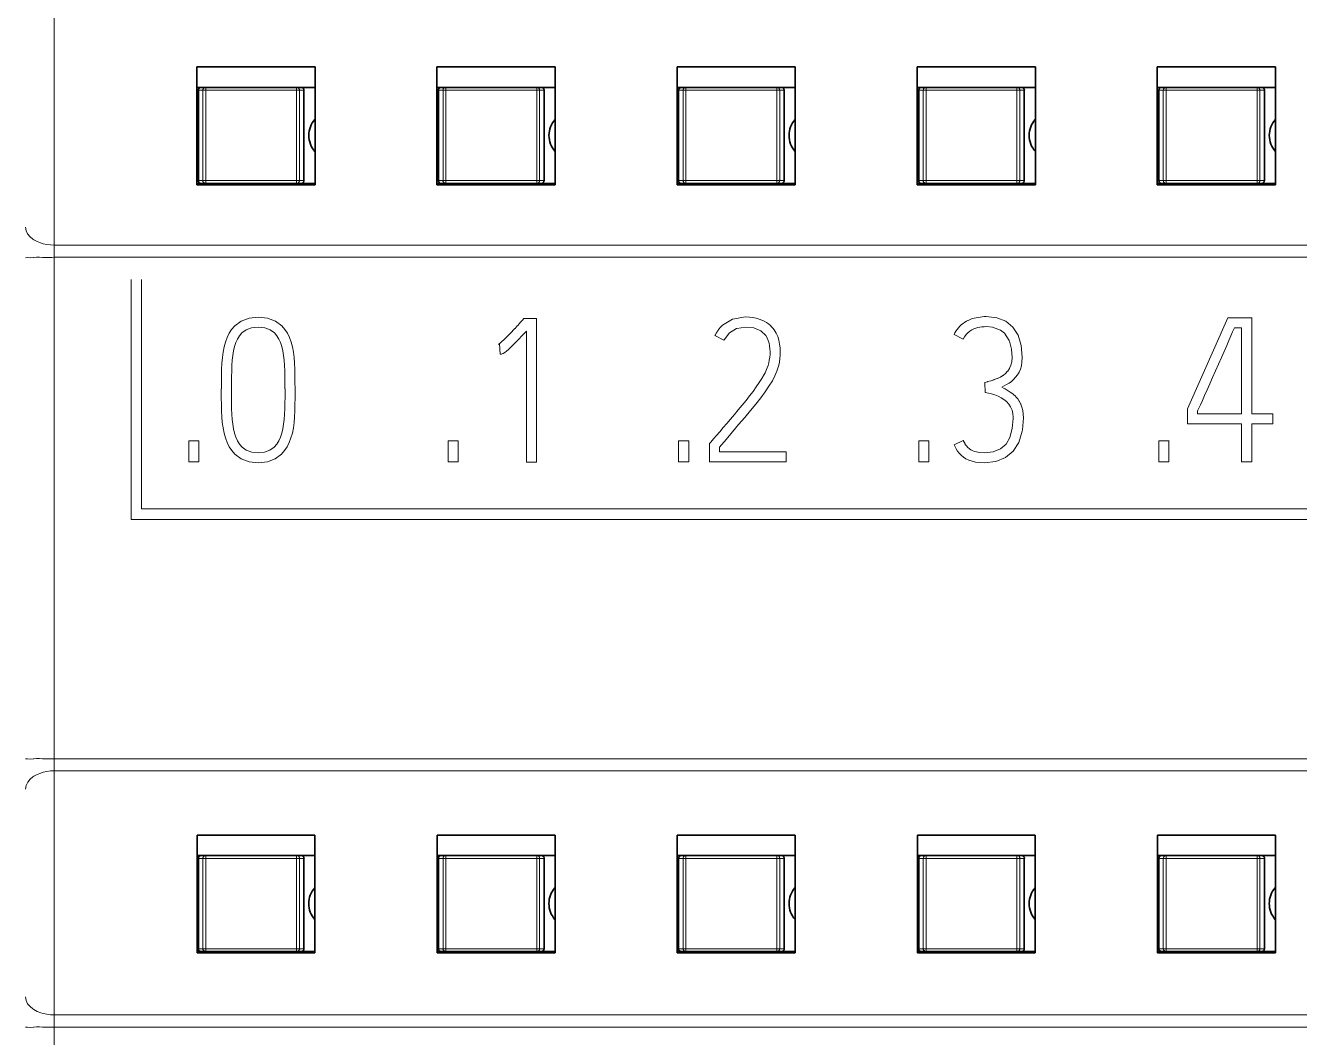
# Model space of a CAD drawing. Header units: millimetres. Extents: x -159 to 71007, y -220 to 29306.
# Drawn here: x 69018.4 to 69071.1, y 28077.1 to 28119 of the extents above; entities that cross this region are included whole.
import ezdxf

# ---------------------------------------------------------------- set-up
doc = ezdxf.new("R2010")
doc.units = ezdxf.units.MM
doc.layers.add('Layer 1', color=7, linetype='Continuous')

msp = doc.modelspace()

# ---------------------------------------------------------------- linework, layer by layer
at = {"layer": 'Layer 1', "color": 7, "lineweight": 18}
for points in [[(69019.559, 28167.027), (69019.559, 27956.455)], [(69025.526, 28116.327), (69029.904, 28116.327)], [(69025.713, 28116.327), (69025.715, 28116.338), (69025.718, 28116.358), (69025.722, 28116.369), (69025.73, 28116.386), (69025.737, 28116.397), (69025.748, 28116.411), (69025.757, 28116.419), (69025.772, 28116.43), (69025.784, 28116.436), (69025.801, 28116.443), (69025.813, 28116.447), (69025.831, 28116.448)], [(69025.713, 28112.587), (69025.713, 28116.327)], [(69025.833, 28112.466), (69025.833, 28116.445)], [(69029.596, 28112.466), (69029.596, 28116.445)], [(69029.596, 28116.445), (69029.608, 28116.445), (69029.626, 28116.441), (69029.638, 28116.438), (69029.655, 28116.43), (69029.665, 28116.423), (69029.678, 28116.411), (69029.687, 28116.403), (69029.699, 28116.386), (69029.704, 28116.374), (69029.711, 28116.358), (69029.712, 28116.345), (69029.714, 28116.327)], [(69029.715, 28112.587), (69029.715, 28116.327)], [(69035.473, 28116.327), (69039.849, 28116.327)], [(69035.662, 28116.327), (69035.662, 28116.338), (69035.664, 28116.358), (69035.668, 28116.369), (69035.675, 28116.386), (69035.682, 28116.397), (69035.693, 28116.411), (69035.701, 28116.419), (69035.717, 28116.43), (69035.729, 28116.436), (69035.747, 28116.443), (69035.759, 28116.447), (69035.778, 28116.448)], [(69035.662, 28112.587), (69035.662, 28116.327)], [(69035.78, 28112.466), (69035.78, 28116.445)], [(69039.544, 28112.466), (69039.544, 28116.445)], [(69039.544, 28116.445), (69039.555, 28116.445), (69039.574, 28116.441), (69039.586, 28116.438), (69039.603, 28116.43), (69039.614, 28116.423), (69039.628, 28116.411), (69039.636, 28116.403), (69039.647, 28116.386), (69039.653, 28116.374), (69039.66, 28116.358), (69039.664, 28116.345), (69039.665, 28116.327)], [(69039.662, 28112.587), (69039.662, 28116.327)], [(69045.421, 28116.327), (69049.798, 28116.327)], [(69045.608, 28116.327), (69045.609, 28116.338), (69045.613, 28116.358), (69045.616, 28116.369), (69045.624, 28116.386), (69045.631, 28116.397), (69045.643, 28116.411), (69045.651, 28116.419), (69045.667, 28116.43), (69045.679, 28116.436), (69045.695, 28116.443), (69045.707, 28116.447), (69045.726, 28116.448)], [(69045.608, 28112.587), (69045.608, 28116.327)], [(69045.727, 28112.466), (69045.727, 28116.445)], [(69049.49, 28112.466), (69049.49, 28116.445)], [(69049.49, 28116.445), (69049.502, 28116.445), (69049.521, 28116.441), (69049.532, 28116.438), (69049.549, 28116.43), (69049.559, 28116.423), (69049.573, 28116.411), (69049.581, 28116.403), (69049.591, 28116.386), (69049.598, 28116.374), (69049.605, 28116.358), (69049.607, 28116.345), (69049.608, 28116.327)], [(69049.61, 28112.587), (69049.61, 28116.327)], [(69055.367, 28116.327), (69059.743, 28116.327)], [(69055.556, 28116.327), (69055.558, 28116.338), (69055.561, 28116.358), (69055.564, 28116.369), (69055.571, 28116.386), (69055.578, 28116.397), (69055.589, 28116.411), (69055.598, 28116.419), (69055.615, 28116.43), (69055.626, 28116.436), (69055.643, 28116.443), (69055.655, 28116.447), (69055.674, 28116.448)], [(69055.556, 28112.587), (69055.556, 28116.327)], [(69055.674, 28112.466), (69055.674, 28116.445)], [(69059.438, 28112.466), (69059.438, 28116.445)], [(69059.438, 28116.445), (69059.45, 28116.445), (69059.468, 28116.441), (69059.48, 28116.438), (69059.497, 28116.43), (69059.509, 28116.423), (69059.523, 28116.411), (69059.531, 28116.403), (69059.541, 28116.386), (69059.548, 28116.374), (69059.554, 28116.358), (69059.558, 28116.345), (69059.56, 28116.327)], [(69059.556, 28112.587), (69059.556, 28116.327)], [(69065.315, 28116.327), (69069.693, 28116.327)], [(69065.502, 28116.327), (69065.504, 28116.338), (69065.507, 28116.358), (69065.511, 28116.369), (69065.519, 28116.386), (69065.526, 28116.397), (69065.538, 28116.411), (69065.546, 28116.419), (69065.561, 28116.43), (69065.573, 28116.436), (69065.59, 28116.443), (69065.603, 28116.447), (69065.622, 28116.448)], [(69065.502, 28112.587), (69065.502, 28116.327)], [(69065.622, 28112.466), (69065.622, 28116.445)], [(69069.385, 28112.466), (69069.385, 28116.445)], [(69069.385, 28116.445), (69069.396, 28116.445), (69069.415, 28116.441), (69069.426, 28116.438), (69069.444, 28116.43), (69069.454, 28116.423), (69069.468, 28116.411), (69069.476, 28116.403), (69069.485, 28116.386), (69069.492, 28116.374), (69069.499, 28116.358), (69069.501, 28116.345), (69069.502, 28116.327)], [(69069.505, 28112.587), (69069.505, 28116.327)], [(69025.526, 28112.587), (69029.904, 28112.587)], [(69025.833, 28112.466), (69025.821, 28112.468), (69025.803, 28112.471), (69025.791, 28112.475), (69025.774, 28112.483), (69025.764, 28112.49), (69025.75, 28112.502), (69025.742, 28112.51), (69025.73, 28112.525), (69025.724, 28112.537), (69025.717, 28112.554), (69025.715, 28112.566), (69025.713, 28112.584)], [(69029.715, 28112.587), (69029.714, 28112.574), (69029.711, 28112.556), (69029.707, 28112.544), (69029.699, 28112.527), (69029.692, 28112.515), (69029.68, 28112.502), (69029.671, 28112.493), (69029.656, 28112.482), (69029.645, 28112.476), (69029.628, 28112.469), (69029.616, 28112.468), (69029.597, 28112.466)], [(69035.473, 28112.587), (69039.849, 28112.587)], [(69035.78, 28112.466), (69035.767, 28112.468), (69035.749, 28112.471), (69035.737, 28112.475), (69035.72, 28112.483), (69035.708, 28112.49), (69035.695, 28112.502), (69035.686, 28112.51), (69035.677, 28112.525), (69035.67, 28112.537), (69035.663, 28112.554), (69035.66, 28112.566), (69035.658, 28112.584)], [(69039.662, 28112.587), (69039.662, 28112.574), (69039.658, 28112.556), (69039.655, 28112.544), (69039.649, 28112.527), (69039.642, 28112.515), (69039.63, 28112.502), (69039.621, 28112.493), (69039.606, 28112.482), (69039.594, 28112.476), (69039.576, 28112.469), (69039.564, 28112.468), (69039.546, 28112.466)], [(69045.421, 28112.587), (69049.798, 28112.587)], [(69045.727, 28112.466), (69045.716, 28112.468), (69045.697, 28112.471), (69045.685, 28112.475), (69045.668, 28112.483), (69045.658, 28112.49), (69045.645, 28112.502), (69045.636, 28112.51), (69045.624, 28112.525), (69045.62, 28112.537), (69045.613, 28112.554), (69045.611, 28112.566), (69045.609, 28112.584)], [(69049.61, 28112.587), (69049.608, 28112.574), (69049.605, 28112.556), (69049.602, 28112.544), (69049.593, 28112.527), (69049.586, 28112.515), (69049.574, 28112.502), (69049.566, 28112.493), (69049.551, 28112.482), (69049.539, 28112.476), (69049.522, 28112.469), (69049.511, 28112.468), (69049.492, 28112.466)], [(69055.367, 28112.587), (69059.743, 28112.587)], [(69055.674, 28112.466), (69055.662, 28112.468), (69055.643, 28112.471), (69055.632, 28112.475), (69055.615, 28112.483), (69055.603, 28112.49), (69055.589, 28112.502), (69055.581, 28112.51), (69055.571, 28112.525), (69055.564, 28112.537), (69055.558, 28112.554), (69055.554, 28112.566), (69055.552, 28112.584)], [(69059.556, 28112.587), (69059.556, 28112.574), (69059.553, 28112.556), (69059.549, 28112.544), (69059.542, 28112.527), (69059.536, 28112.515), (69059.524, 28112.502), (69059.516, 28112.493), (69059.501, 28112.482), (69059.489, 28112.476), (69059.471, 28112.469), (69059.458, 28112.468), (69059.44, 28112.466)], [(69065.315, 28112.587), (69069.693, 28112.587)], [(69065.622, 28112.466), (69065.61, 28112.468), (69065.592, 28112.471), (69065.579, 28112.475), (69065.563, 28112.483), (69065.553, 28112.49), (69065.539, 28112.502), (69065.531, 28112.51), (69065.519, 28112.525), (69065.514, 28112.537), (69065.507, 28112.554), (69065.505, 28112.566), (69065.504, 28112.584)], [(69069.505, 28112.587), (69069.502, 28112.574), (69069.499, 28112.556), (69069.496, 28112.544), (69069.487, 28112.527), (69069.481, 28112.515), (69069.469, 28112.502), (69069.461, 28112.493), (69069.446, 28112.482), (69069.433, 28112.476), (69069.417, 28112.469), (69069.405, 28112.468), (69069.387, 28112.466)], [(69019.559, 28109.913), (69019.557, 28109.913), (69019.404, 28109.92), (69019.25, 28109.938), (69019.1, 28109.97), (69018.991, 28110.002), (69018.848, 28110.059), (69018.712, 28110.132), (69018.672, 28110.159), (69018.553, 28110.255), (69018.454, 28110.373), (69018.389, 28110.506), (69018.364, 28110.657)], [(69203.779, 28109.913), (69019.557, 28109.913)], [(69019.559, 28109.406), (69019.461, 28109.404), (69019.343, 28109.402), (69019.224, 28109.401), (69019.102, 28109.402), (69019.072, 28109.404), (69018.947, 28109.408), (69018.826, 28109.408), (69018.713, 28109.399), (69018.696, 28109.395), (69018.592, 28109.382), (69018.455, 28109.392), (69018.366, 28109.386)], [(69203.779, 28109.406), (69019.557, 28109.406)], [(69029.532, 28103.95), (69029.53, 28104.231), (69029.527, 28104.503), (69029.523, 28104.764), (69029.513, 28105.014), (69029.495, 28105.254), (69029.466, 28105.479), (69029.427, 28105.693), (69029.373, 28105.894), (69029.306, 28106.082), (69029.221, 28106.258), (69029.114, 28106.417), (69028.986, 28106.563), (69028.717, 28106.765), (69028.391, 28106.886), (69028.011, 28106.927), (69027.63, 28106.886), (69027.305, 28106.765), (69027.034, 28106.563), (69026.906, 28106.417), (69026.8, 28106.258), (69026.715, 28106.082), (69026.648, 28105.894), (69026.593, 28105.693), (69026.55, 28105.479), (69026.52, 28105.254), (69026.498, 28105.014), (69026.488, 28104.764), (69026.483, 28104.503), (69026.48, 28104.231), (69026.48, 28103.95)], [(69038.949, 28106.796), (69038.944, 28106.79), (69038.85, 28106.685), (69038.843, 28106.677), (69038.749, 28106.572), (69038.74, 28106.564), (69038.645, 28106.461), (69038.638, 28106.454), (69038.542, 28106.352), (69038.54, 28106.35), (69038.442, 28106.248), (69038.348, 28106.149), (69038.261, 28106.062), (69038.178, 28105.983), (69038.104, 28105.914), (69038.04, 28105.858), (69037.991, 28105.818), (69037.956, 28105.794)], [(69038.949, 28106.796), (69039.008, 28106.864)], [(69039.008, 28106.864), (69039.531, 28106.864)], [(69039.531, 28106.864), (69039.531, 28100.92)], [(69047.117, 28101.541), (69047.387, 28101.858), (69047.649, 28102.168), (69047.909, 28102.473), (69048.16, 28102.768), (69048.395, 28103.052), (69048.617, 28103.325), (69048.822, 28103.586), (69049.005, 28103.834), (69049.166, 28104.069), (69049.305, 28104.29), (69049.413, 28104.496), (69049.493, 28104.686), (69049.536, 28104.805), (69049.569, 28104.934), (69049.596, 28105.067), (69049.618, 28105.206), (69049.63, 28105.346), (69049.633, 28105.489), (69049.626, 28105.65), (69049.608, 28105.808), (69049.576, 28105.966), (69049.529, 28106.119), (69049.462, 28106.265), (69049.378, 28106.401), (69049.33, 28106.463), (69049.275, 28106.525), (69049.212, 28106.587), (69049.14, 28106.65), (69049.058, 28106.707), (69048.966, 28106.759), (69048.864, 28106.807), (69048.753, 28106.849), (69048.63, 28106.884), (69048.496, 28106.911), (69048.352, 28106.928), (69048.192, 28106.933), (69047.661, 28106.849), (69047.239, 28106.594), (69047.13, 28106.485)], [(69057.41, 28106.79), (69057.351, 28106.759), (69057.279, 28106.716), (69057.21, 28106.668), (69057.144, 28106.616), (69057.131, 28106.605), (69057.068, 28106.547), (69057.011, 28106.485), (69056.959, 28106.42), (69056.912, 28106.35), (69056.868, 28106.278), (69056.831, 28106.202)], [(69058.812, 28104.024), (69058.911, 28104.076), (69059.011, 28104.134), (69059.11, 28104.194), (69059.206, 28104.263), (69059.298, 28104.342), (69059.383, 28104.432), (69059.46, 28104.531), (69059.526, 28104.644), (69059.582, 28104.767), (69059.623, 28104.907), (69059.647, 28105.069), (69059.656, 28105.252), (69059.657, 28105.265), (69059.614, 28105.755), (69059.484, 28106.175), (69059.268, 28106.51), (69058.972, 28106.755), (69058.603, 28106.901), (69058.16, 28106.95), (69058.076, 28106.948), (69057.588, 28106.867), (69057.412, 28106.793)], [(69066.508, 28103.123), (69068.178, 28106.898)], [(69068.178, 28106.898), (69069.164, 28106.898)], [(69069.164, 28106.898), (69069.164, 28102.924)], [(69026.899, 28103.95), (69026.901, 28104.209), (69026.904, 28104.459), (69026.907, 28104.696), (69026.916, 28104.922), (69026.931, 28105.138), (69026.953, 28105.341), (69026.983, 28105.531), (69027.024, 28105.709), (69027.076, 28105.87), (69027.143, 28106.019), (69027.227, 28106.152), (69027.329, 28106.269), (69027.507, 28106.402), (69027.733, 28106.482), (69028.007, 28106.509), (69028.277, 28106.482), (69028.503, 28106.402), (69028.685, 28106.269), (69028.783, 28106.152), (69028.865, 28106.019), (69028.932, 28105.87), (69028.986, 28105.709), (69029.03, 28105.531), (69029.06, 28105.341), (69029.082, 28105.138), (69029.097, 28104.922), (69029.105, 28104.696), (69029.111, 28104.459), (69029.112, 28104.209), (69029.114, 28103.95)], [(69038.031, 28105.39), (69038.055, 28105.391), (69038.084, 28105.397), (69038.117, 28105.405), (69038.159, 28105.426), (69038.217, 28105.463), (69038.287, 28105.516), (69038.373, 28105.59), (69038.478, 28105.687), (69038.494, 28105.703), (69038.599, 28105.806), (69038.641, 28105.848), (69038.744, 28105.953), (69038.814, 28106.027), (69038.916, 28106.133), (69038.917, 28106.134), (69039.017, 28106.243), (69039.116, 28106.35)], [(69039.116, 28100.92), (69039.116, 28106.35)], [(69047.134, 28106.478), (69047.11, 28106.45), (69047.086, 28106.421), (69047.063, 28106.391), (69047.041, 28106.359), (69047.019, 28106.326), (69046.999, 28106.295), (69046.981, 28106.261), (69046.962, 28106.228), (69046.945, 28106.193), (69046.928, 28106.16)], [(69047.299, 28105.97), (69047.306, 28105.982), (69047.524, 28106.274), (69047.821, 28106.457), (69047.833, 28106.46), (69048.193, 28106.517), (69048.543, 28106.478), (69048.823, 28106.359), (69049.029, 28106.162), (69049.089, 28106.064), (69049.136, 28105.96), (69049.17, 28105.85), (69049.192, 28105.736), (69049.206, 28105.618), (69049.21, 28105.498), (69049.208, 28105.378), (69049.195, 28105.261), (69049.177, 28105.143), (69049.153, 28105.03), (69049.127, 28104.925), (69049.095, 28104.827), (69049.04, 28104.694), (69049.005, 28104.62)], [(69057.213, 28106.01), (69057.272, 28106.115), (69057.336, 28106.204), (69057.409, 28106.28), (69057.484, 28106.343), (69057.564, 28106.396), (69057.645, 28106.438), (69057.728, 28106.47), (69057.815, 28106.494), (69057.902, 28106.512), (69057.989, 28106.524), (69058.076, 28106.531), (69058.16, 28106.532), (69058.431, 28106.51), (69058.758, 28106.391), (69058.921, 28106.256), (69059.115, 28105.963), (69059.126, 28105.936), (69059.216, 28105.599), (69059.235, 28105.25), (69059.222, 28105.078), (69059.189, 28104.93), (69059.148, 28104.834)], [(69066.921, 28103.032), (69066.937, 28103.069), (69066.978, 28103.156), (69067.04, 28103.296), (69067.119, 28103.475), (69067.21, 28103.679), (69067.313, 28103.91), (69067.424, 28104.159), (69067.542, 28104.423), (69067.665, 28104.699), (69067.79, 28104.979), (69067.909, 28105.247), (69068.022, 28105.503), (69068.126, 28105.744), (69068.221, 28105.96), (69068.305, 28106.153), (69068.374, 28106.311), (69068.423, 28106.421), (69068.45, 28106.483)], [(69068.741, 28106.483), (69068.452, 28106.483)], [(69068.741, 28102.923), (69068.741, 28106.482)], [(69038.008, 28105.813), (69037.957, 28105.796)], [(69038.031, 28105.39), (69038.008, 28105.813)], [(69047.299, 28105.97), (69046.927, 28106.16)], [(69057.213, 28106.01), (69056.832, 28106.2)], [(69059.147, 28104.833), (69059.13, 28104.801), (69059.126, 28104.794), (69059.054, 28104.691), (69059.051, 28104.688), (69058.965, 28104.595), (69058.961, 28104.592), (69058.864, 28104.514), (69058.859, 28104.511), (69058.751, 28104.445), (69058.743, 28104.44), (69058.63, 28104.386), (69058.617, 28104.381), (69058.499, 28104.337), (69058.484, 28104.333), (69058.364, 28104.293), (69058.35, 28104.29), (69058.231, 28104.253), (69058.219, 28104.25), (69058.099, 28104.215)], [(69049.005, 28104.618), (69048.966, 28104.544), (69048.872, 28104.385), (69048.761, 28104.213), (69048.639, 28104.034), (69048.506, 28103.849), (69048.365, 28103.66), (69048.215, 28103.47), (69048.057, 28103.274), (69047.895, 28103.081), (69047.735, 28102.891), (69047.577, 28102.703), (69047.422, 28102.522), (69047.272, 28102.346), (69047.125, 28102.178), (69046.989, 28102.019), (69046.864, 28101.877), (69046.753, 28101.749)], [(69058.124, 28103.8), (69058.101, 28104.215)], [(69026.478, 28103.859), (69026.478, 28103.95)], [(69026.478, 28103.859), (69026.478, 28103.578), (69026.482, 28103.308), (69026.487, 28103.049), (69026.497, 28102.799), (69026.519, 28102.562), (69026.549, 28102.336), (69026.591, 28102.122), (69026.646, 28101.922), (69026.714, 28101.734), (69026.8, 28101.558), (69026.909, 28101.398), (69027.04, 28101.253), (69027.307, 28101.05), (69027.628, 28100.928), (69028.009, 28100.888), (69028.385, 28100.928), (69028.705, 28101.05), (69028.969, 28101.253), (69029.097, 28101.398), (69029.205, 28101.558), (69029.292, 28101.734), (69029.363, 28101.922), (69029.421, 28102.122), (69029.463, 28102.336), (69029.495, 28102.562), (69029.515, 28102.799), (69029.527, 28103.049), (69029.53, 28103.308), (69029.534, 28103.578), (69029.535, 28103.859)], [(69029.118, 28103.859), (69029.116, 28103.608), (69029.114, 28103.365), (69029.109, 28103.13), (69029.101, 28102.904), (69029.084, 28102.688), (69029.06, 28102.485), (69029.027, 28102.292), (69028.983, 28102.113), (69028.927, 28101.947), (69028.858, 28101.794), (69028.772, 28101.659), (69028.669, 28101.54), (69028.493, 28101.411), (69028.272, 28101.334), (69028.007, 28101.309), (69027.738, 28101.334), (69027.514, 28101.411), (69027.336, 28101.54), (69027.234, 28101.659), (69027.15, 28101.794), (69027.083, 28101.947), (69027.029, 28102.113), (69026.987, 28102.292), (69026.955, 28102.485), (69026.931, 28102.688), (69026.914, 28102.904), (69026.904, 28103.13), (69026.901, 28103.365), (69026.898, 28103.608), (69026.896, 28103.859)], [(69026.899, 28103.95), (69026.899, 28103.859)], [(69029.118, 28103.859), (69029.118, 28103.95)], [(69029.532, 28103.95), (69029.532, 28103.859)], [(69058.124, 28103.8), (69058.257, 28103.775), (69058.39, 28103.741), (69058.525, 28103.701), (69058.658, 28103.65), (69058.781, 28103.588), (69058.899, 28103.514), (69059.005, 28103.426), (69059.098, 28103.324), (69059.176, 28103.207), (69059.236, 28103.074), (69059.272, 28102.926), (69059.283, 28102.762), (69059.283, 28102.721), (69059.246, 28102.309), (69059.147, 28101.942), (69058.985, 28101.661), (69058.756, 28101.462), (69058.456, 28101.344), (69058.084, 28101.305), (69057.868, 28101.319), (69057.821, 28101.326)], [(69059.597, 28103.317), (69059.588, 28103.335), (69059.538, 28103.431), (69059.529, 28103.445), (69059.468, 28103.534), (69059.458, 28103.548), (69059.388, 28103.63), (69059.375, 28103.645), (69059.295, 28103.718), (69059.275, 28103.734), (69059.189, 28103.799), (69059.162, 28103.817), (69059.071, 28103.876), (69059.039, 28103.895), (69058.945, 28103.95), (69058.906, 28103.972), (69058.812, 28104.022)], [(69056.832, 28101.639), (69056.874, 28101.551), (69056.924, 28101.462), (69056.981, 28101.371), (69057.048, 28101.283), (69057.127, 28101.202), (69057.22, 28101.128), (69057.326, 28101.061), (69057.444, 28101.004), (69057.577, 28100.955), (69057.726, 28100.918), (69057.893, 28100.896), (69058.083, 28100.889), (69058.566, 28100.943), (69058.967, 28101.104), (69059.287, 28101.37), (69059.519, 28101.737), (69059.659, 28102.198), (69059.669, 28102.259), (69059.706, 28102.753), (69059.699, 28102.912), (69059.678, 28103.06), (69059.644, 28103.195), (69059.597, 28103.32)], [(69066.508, 28102.51), (69066.508, 28103.123)], [(69066.921, 28103.032), (69066.921, 28102.924)], [(69066.921, 28102.923), (69068.741, 28102.923)], [(69069.164, 28102.923), (69070.042, 28102.923)], [(69070.042, 28102.923), (69070.042, 28102.51)], [(69068.741, 28102.51), (69066.506, 28102.51)], [(69068.741, 28100.928), (69068.741, 28102.51)], [(69070.042, 28102.51), (69069.164, 28102.51)], [(69069.164, 28102.51), (69069.164, 28100.928)], [(69025.127, 28100.928), (69025.127, 28101.797)], [(69025.127, 28101.797), (69025.55, 28101.797)], [(69025.55, 28101.797), (69025.55, 28100.928)], [(69035.87, 28100.928), (69035.87, 28101.797)], [(69035.87, 28101.797), (69036.293, 28101.797)], [(69036.293, 28101.797), (69036.293, 28100.928)], [(69045.421, 28100.928), (69045.421, 28101.797)], [(69045.421, 28101.797), (69045.844, 28101.797)], [(69045.842, 28101.797), (69045.842, 28100.928)], [(69046.704, 28101.69), (69046.753, 28101.747)], [(69046.704, 28100.928), (69046.704, 28101.69)], [(69047.117, 28101.541), (69047.117, 28101.342)], [(69055.367, 28101.797), (69055.788, 28101.797)], [(69055.367, 28100.928), (69055.367, 28101.797)], [(69055.79, 28101.797), (69055.79, 28100.928)], [(69056.832, 28101.639), (69057.213, 28101.812)], [(69057.821, 28101.329), (69057.763, 28101.341), (69057.683, 28101.363), (69057.682, 28101.363), (69057.604, 28101.392), (69057.532, 28101.429), (69057.468, 28101.47), (69057.405, 28101.525), (69057.403, 28101.526), (69057.348, 28101.587), (69057.299, 28101.653), (69057.288, 28101.669), (69057.247, 28101.74), (69057.212, 28101.812)], [(69065.315, 28101.797), (69065.738, 28101.797)], [(69065.315, 28100.928), (69065.315, 28101.797)], [(69065.736, 28101.797), (69065.736, 28100.928)], [(69047.117, 28101.342), (69049.883, 28101.342)], [(69049.883, 28101.342), (69049.883, 28100.928)], [(69025.55, 28100.928), (69025.127, 28100.928)], [(69036.293, 28100.928), (69035.87, 28100.928)], [(69039.531, 28100.92), (69039.116, 28100.92)], [(69045.842, 28100.928), (69045.419, 28100.928)], [(69049.883, 28100.928), (69046.704, 28100.928)], [(69055.79, 28100.928), (69055.369, 28100.928)], [(69065.736, 28100.928), (69065.313, 28100.928)], [(69069.164, 28100.928), (69068.741, 28100.928)], [(69019.559, 28088.627), (69019.461, 28088.627), (69019.343, 28088.626), (69019.224, 28088.624), (69019.102, 28088.626), (69019.072, 28088.627), (69018.947, 28088.63), (69018.826, 28088.63), (69018.713, 28088.622), (69018.696, 28088.62), (69018.592, 28088.606), (69018.455, 28088.62), (69018.366, 28088.617)], [(69210.943, 28088.627), (69019.559, 28088.627)], [(69019.559, 28088.125), (69019.407, 28088.118), (69019.254, 28088.1), (69019.102, 28088.066), (69018.995, 28088.034), (69018.851, 28087.975), (69018.715, 28087.901), (69018.675, 28087.874), (69018.555, 28087.774), (69018.457, 28087.655), (69018.391, 28087.515), (69018.367, 28087.362)], [(69210.943, 28088.125), (69019.559, 28088.125)], [(69025.713, 28084.496), (69025.715, 28084.507), (69025.718, 28084.526), (69025.722, 28084.537), (69025.73, 28084.554), (69025.737, 28084.564), (69025.748, 28084.579), (69025.757, 28084.588), (69025.772, 28084.598), (69025.784, 28084.605), (69025.801, 28084.611), (69025.813, 28084.615), (69025.831, 28084.616)], [(69025.833, 28084.615), (69025.833, 28080.636)], [(69029.596, 28080.636), (69029.596, 28084.615)], [(69029.596, 28084.615), (69029.608, 28084.615), (69029.626, 28084.611), (69029.638, 28084.608), (69029.655, 28084.601), (69029.665, 28084.595), (69029.678, 28084.583), (69029.687, 28084.574), (69029.699, 28084.557), (69029.704, 28084.546), (69029.711, 28084.529), (69029.712, 28084.517), (69029.714, 28084.498)], [(69035.662, 28084.496), (69035.662, 28084.507), (69035.664, 28084.526), (69035.668, 28084.537), (69035.675, 28084.554), (69035.682, 28084.564), (69035.693, 28084.579), (69035.701, 28084.588), (69035.717, 28084.598), (69035.729, 28084.605), (69035.747, 28084.611), (69035.759, 28084.615), (69035.778, 28084.616)], [(69035.78, 28084.615), (69035.78, 28080.636)], [(69039.544, 28080.636), (69039.544, 28084.615)], [(69039.544, 28084.615), (69039.555, 28084.615), (69039.574, 28084.611), (69039.586, 28084.608), (69039.603, 28084.601), (69039.614, 28084.595), (69039.628, 28084.583), (69039.636, 28084.574), (69039.647, 28084.557), (69039.653, 28084.546), (69039.66, 28084.529), (69039.664, 28084.517), (69039.665, 28084.498)], [(69045.608, 28084.496), (69045.609, 28084.507), (69045.613, 28084.526), (69045.616, 28084.537), (69045.624, 28084.554), (69045.631, 28084.564), (69045.643, 28084.579), (69045.651, 28084.588), (69045.667, 28084.598), (69045.679, 28084.605), (69045.695, 28084.611), (69045.707, 28084.615), (69045.726, 28084.616)], [(69045.727, 28084.615), (69045.727, 28080.636)], [(69049.49, 28080.636), (69049.49, 28084.615)], [(69049.49, 28084.615), (69049.502, 28084.615), (69049.521, 28084.611), (69049.532, 28084.608), (69049.549, 28084.601), (69049.559, 28084.595), (69049.573, 28084.583), (69049.581, 28084.574), (69049.591, 28084.557), (69049.598, 28084.546), (69049.605, 28084.529), (69049.607, 28084.517), (69049.608, 28084.498)], [(69055.556, 28084.496), (69055.558, 28084.507), (69055.561, 28084.526), (69055.564, 28084.537), (69055.571, 28084.554), (69055.578, 28084.564), (69055.589, 28084.579), (69055.598, 28084.588), (69055.615, 28084.598), (69055.626, 28084.605), (69055.643, 28084.611), (69055.655, 28084.615), (69055.674, 28084.616)], [(69055.674, 28084.615), (69055.674, 28080.636)], [(69059.438, 28080.636), (69059.438, 28084.615)], [(69059.438, 28084.615), (69059.45, 28084.615), (69059.468, 28084.611), (69059.48, 28084.608), (69059.497, 28084.601), (69059.509, 28084.595), (69059.523, 28084.583), (69059.531, 28084.574), (69059.541, 28084.557), (69059.548, 28084.546), (69059.554, 28084.529), (69059.558, 28084.517), (69059.56, 28084.498)], [(69065.502, 28084.496), (69065.504, 28084.507), (69065.507, 28084.526), (69065.511, 28084.537), (69065.519, 28084.554), (69065.526, 28084.564), (69065.538, 28084.579), (69065.546, 28084.588), (69065.561, 28084.598), (69065.573, 28084.605), (69065.59, 28084.611), (69065.603, 28084.615), (69065.622, 28084.616)], [(69065.622, 28084.615), (69065.622, 28080.636)], [(69069.385, 28080.636), (69069.385, 28084.615)], [(69069.385, 28084.615), (69069.396, 28084.615), (69069.415, 28084.611), (69069.426, 28084.608), (69069.444, 28084.601), (69069.454, 28084.595), (69069.468, 28084.583), (69069.476, 28084.574), (69069.485, 28084.557), (69069.492, 28084.546), (69069.499, 28084.529), (69069.501, 28084.517), (69069.502, 28084.498)], [(69025.526, 28084.496), (69029.904, 28084.496)], [(69025.713, 28084.496), (69025.713, 28080.754)], [(69029.715, 28084.496), (69029.715, 28080.754)], [(69035.473, 28084.496), (69039.849, 28084.496)], [(69035.662, 28084.496), (69035.662, 28080.754)], [(69039.662, 28084.496), (69039.662, 28080.754)], [(69045.421, 28084.496), (69049.798, 28084.496)], [(69045.608, 28084.496), (69045.608, 28080.754)], [(69049.61, 28084.496), (69049.61, 28080.754)], [(69055.367, 28084.496), (69059.743, 28084.496)], [(69055.556, 28084.496), (69055.556, 28080.754)], [(69059.556, 28084.496), (69059.556, 28080.754)], [(69065.315, 28084.496), (69069.693, 28084.496)], [(69065.502, 28084.496), (69065.502, 28080.754)], [(69069.505, 28084.496), (69069.505, 28080.754)], [(69025.526, 28080.754), (69029.904, 28080.754)], [(69025.833, 28080.636), (69025.821, 28080.638), (69025.803, 28080.641), (69025.791, 28080.645), (69025.774, 28080.653), (69025.764, 28080.66), (69025.75, 28080.672), (69025.742, 28080.68), (69025.73, 28080.695), (69025.724, 28080.707), (69025.717, 28080.725), (69025.715, 28080.738), (69025.713, 28080.756)], [(69029.715, 28080.754), (69029.714, 28080.742), (69029.711, 28080.724), (69029.707, 28080.712), (69029.699, 28080.695), (69029.692, 28080.683), (69029.68, 28080.67), (69029.671, 28080.662), (69029.656, 28080.65), (69029.645, 28080.645), (69029.628, 28080.638), (69029.616, 28080.636), (69029.597, 28080.635)], [(69035.473, 28080.754), (69039.849, 28080.754)], [(69035.78, 28080.636), (69035.767, 28080.638), (69035.749, 28080.641), (69035.737, 28080.645), (69035.72, 28080.653), (69035.708, 28080.66), (69035.695, 28080.672), (69035.686, 28080.68), (69035.677, 28080.695), (69035.67, 28080.707), (69035.663, 28080.725), (69035.66, 28080.738), (69035.658, 28080.756)], [(69039.662, 28080.754), (69039.662, 28080.742), (69039.658, 28080.724), (69039.655, 28080.712), (69039.649, 28080.695), (69039.642, 28080.683), (69039.63, 28080.67), (69039.621, 28080.662), (69039.606, 28080.65), (69039.594, 28080.645), (69039.576, 28080.638), (69039.564, 28080.636), (69039.546, 28080.635)], [(69045.421, 28080.754), (69049.798, 28080.754)], [(69045.727, 28080.636), (69045.716, 28080.638), (69045.697, 28080.641), (69045.685, 28080.645), (69045.668, 28080.653), (69045.658, 28080.66), (69045.645, 28080.672), (69045.636, 28080.68), (69045.624, 28080.695), (69045.62, 28080.707), (69045.613, 28080.725), (69045.611, 28080.738), (69045.609, 28080.756)], [(69049.61, 28080.754), (69049.608, 28080.742), (69049.605, 28080.724), (69049.602, 28080.712), (69049.593, 28080.695), (69049.586, 28080.683), (69049.574, 28080.67), (69049.566, 28080.662), (69049.551, 28080.65), (69049.539, 28080.645), (69049.522, 28080.638), (69049.511, 28080.636), (69049.492, 28080.635)], [(69055.367, 28080.754), (69059.743, 28080.754)], [(69055.674, 28080.636), (69055.662, 28080.638), (69055.643, 28080.641), (69055.632, 28080.645), (69055.615, 28080.653), (69055.603, 28080.66), (69055.589, 28080.672), (69055.581, 28080.68), (69055.571, 28080.695), (69055.564, 28080.707), (69055.558, 28080.725), (69055.554, 28080.738), (69055.552, 28080.756)], [(69059.556, 28080.754), (69059.556, 28080.742), (69059.553, 28080.724), (69059.549, 28080.712), (69059.542, 28080.695), (69059.536, 28080.683), (69059.524, 28080.67), (69059.516, 28080.662), (69059.501, 28080.65), (69059.489, 28080.645), (69059.471, 28080.638), (69059.458, 28080.636), (69059.44, 28080.635)], [(69065.315, 28080.754), (69069.693, 28080.754)], [(69065.622, 28080.636), (69065.61, 28080.638), (69065.592, 28080.641), (69065.579, 28080.645), (69065.563, 28080.653), (69065.553, 28080.66), (69065.539, 28080.672), (69065.531, 28080.68), (69065.519, 28080.695), (69065.514, 28080.707), (69065.507, 28080.725), (69065.505, 28080.738), (69065.504, 28080.756)], [(69069.505, 28080.754), (69069.502, 28080.742), (69069.499, 28080.724), (69069.496, 28080.712), (69069.487, 28080.695), (69069.481, 28080.683), (69069.469, 28080.67), (69069.461, 28080.662), (69069.446, 28080.65), (69069.433, 28080.645), (69069.417, 28080.638), (69069.405, 28080.636), (69069.387, 28080.635)], [(69019.559, 28078.01), (69019.405, 28078.017), (69019.252, 28078.036), (69019.102, 28078.067), (69018.995, 28078.1), (69018.851, 28078.157), (69018.715, 28078.231), (69018.675, 28078.258), (69018.555, 28078.356), (69018.455, 28078.475), (69018.391, 28078.61), (69018.366, 28078.762)], [(69210.943, 28078.01), (69019.559, 28078.01)], [(69019.559, 28077.505), (69019.461, 28077.505), (69019.343, 28077.503), (69019.224, 28077.503), (69019.102, 28077.505), (69019.072, 28077.507), (69018.947, 28077.51), (69018.826, 28077.511), (69018.713, 28077.503), (69018.696, 28077.502), (69018.592, 28077.488), (69018.455, 28077.502), (69018.366, 28077.5)], [(69210.943, 28077.505), (69019.559, 28077.505)]]:
    msp.add_lwpolyline(points, dxfattribs=at)
at = {"layer": 'Layer 1', "color": 7, "lineweight": 35}
for points in [[(69025.463, 28112.406), (69025.463, 28117.305)], [(69025.463, 28117.304), (69030.362, 28117.304)], [(69030.362, 28112.406), (69030.362, 28117.305)], [(69035.41, 28112.406), (69035.41, 28117.305)], [(69035.41, 28117.304), (69040.31, 28117.304)], [(69040.31, 28117.304), (69040.31, 28112.404)], [(69045.356, 28117.304), (69050.257, 28117.304)], [(69045.356, 28117.304), (69045.356, 28112.404)], [(69050.257, 28112.406), (69050.257, 28117.305)], [(69055.305, 28112.406), (69055.305, 28117.305)], [(69055.305, 28117.304), (69060.205, 28117.304)], [(69060.205, 28117.304), (69060.205, 28112.404)], [(69065.251, 28117.304), (69070.151, 28117.304)], [(69065.251, 28117.304), (69065.251, 28112.404)], [(69070.151, 28112.406), (69070.151, 28117.305)], [(69025.467, 28116.445), (69030.36, 28116.445)], [(69025.526, 28116.327), (69025.528, 28116.34), (69025.531, 28116.359), (69025.535, 28116.371), (69025.543, 28116.388), (69025.55, 28116.399), (69025.562, 28116.413), (69025.57, 28116.421), (69025.585, 28116.432), (69025.597, 28116.438), (69025.614, 28116.445), (69025.626, 28116.448), (69025.644, 28116.45)], [(69025.526, 28116.327), (69025.526, 28112.587)], [(69029.783, 28116.445), (69029.796, 28116.445), (69029.815, 28116.441), (69029.826, 28116.438), (69029.844, 28116.43), (69029.854, 28116.423), (69029.867, 28116.411), (69029.876, 28116.401), (69029.887, 28116.386), (69029.894, 28116.374), (69029.9, 28116.358), (69029.902, 28116.345), (69029.904, 28116.327)], [(69029.902, 28116.327), (69029.902, 28112.587)], [(69035.416, 28116.445), (69040.307, 28116.445)], [(69035.473, 28116.327), (69035.473, 28116.34), (69035.476, 28116.359), (69035.479, 28116.371), (69035.488, 28116.388), (69035.494, 28116.399), (69035.506, 28116.413), (69035.516, 28116.421), (69035.531, 28116.432), (69035.543, 28116.438), (69035.562, 28116.445), (69035.574, 28116.448), (69035.592, 28116.45)], [(69035.473, 28116.327), (69035.473, 28112.587)], [(69039.731, 28116.445), (69039.742, 28116.445), (69039.761, 28116.441), (69039.773, 28116.438), (69039.79, 28116.43), (69039.801, 28116.423), (69039.815, 28116.411), (69039.823, 28116.401), (69039.835, 28116.386), (69039.84, 28116.374), (69039.847, 28116.358), (69039.851, 28116.345), (69039.852, 28116.327)], [(69039.849, 28116.327), (69039.849, 28112.587)], [(69045.362, 28116.445), (69050.255, 28116.445)], [(69045.421, 28116.327), (69045.422, 28116.34), (69045.426, 28116.359), (69045.429, 28116.371), (69045.437, 28116.388), (69045.444, 28116.399), (69045.456, 28116.413), (69045.465, 28116.421), (69045.48, 28116.432), (69045.491, 28116.438), (69045.509, 28116.445), (69045.52, 28116.448), (69045.539, 28116.45)], [(69045.421, 28116.327), (69045.421, 28112.587)], [(69049.677, 28116.445), (69049.691, 28116.445), (69049.709, 28116.441), (69049.721, 28116.438), (69049.738, 28116.43), (69049.748, 28116.423), (69049.761, 28116.411), (69049.77, 28116.401), (69049.78, 28116.386), (69049.787, 28116.374), (69049.794, 28116.358), (69049.795, 28116.345), (69049.797, 28116.327)], [(69049.797, 28116.327), (69049.797, 28112.587)], [(69055.31, 28116.445), (69060.201, 28116.445)], [(69055.367, 28116.327), (69055.367, 28116.34), (69055.371, 28116.359), (69055.374, 28116.371), (69055.382, 28116.388), (69055.389, 28116.399), (69055.401, 28116.413), (69055.411, 28116.421), (69055.426, 28116.432), (69055.438, 28116.438), (69055.456, 28116.445), (69055.468, 28116.448), (69055.486, 28116.45)], [(69055.367, 28116.327), (69055.367, 28112.587)], [(69059.625, 28116.445), (69059.637, 28116.445), (69059.656, 28116.441), (69059.667, 28116.438), (69059.684, 28116.43), (69059.696, 28116.423), (69059.71, 28116.411), (69059.718, 28116.401), (69059.73, 28116.386), (69059.735, 28116.374), (69059.741, 28116.358), (69059.745, 28116.345), (69059.747, 28116.327)], [(69059.743, 28116.327), (69059.743, 28112.587)], [(69065.257, 28116.445), (69070.149, 28116.445)], [(69065.315, 28116.327), (69065.317, 28116.34), (69065.32, 28116.359), (69065.324, 28116.371), (69065.332, 28116.388), (69065.339, 28116.399), (69065.35, 28116.413), (69065.359, 28116.421), (69065.374, 28116.432), (69065.386, 28116.438), (69065.403, 28116.445), (69065.414, 28116.448), (69065.433, 28116.45)], [(69065.315, 28116.327), (69065.315, 28112.587)], [(69069.572, 28116.445), (69069.585, 28116.445), (69069.604, 28116.441), (69069.616, 28116.438), (69069.632, 28116.43), (69069.642, 28116.423), (69069.656, 28116.411), (69069.664, 28116.401), (69069.674, 28116.386), (69069.681, 28116.374), (69069.688, 28116.358), (69069.69, 28116.345), (69069.691, 28116.327)], [(69069.691, 28116.327), (69069.691, 28112.587)], [(69025.646, 28112.466), (69025.633, 28112.468), (69025.614, 28112.471), (69025.602, 28112.475), (69025.585, 28112.483), (69025.575, 28112.49), (69025.562, 28112.502), (69025.553, 28112.51), (69025.543, 28112.527), (69025.537, 28112.539), (69025.53, 28112.556), (69025.528, 28112.567), (69025.526, 28112.586)], [(69029.902, 28112.587), (69029.9, 28112.574), (69029.898, 28112.556), (69029.894, 28112.544), (69029.885, 28112.527), (69029.878, 28112.515), (69029.867, 28112.502), (69029.859, 28112.493), (69029.844, 28112.482), (69029.832, 28112.476), (69029.815, 28112.469), (69029.803, 28112.468), (69029.785, 28112.466)], [(69035.592, 28112.466), (69035.581, 28112.468), (69035.562, 28112.471), (69035.55, 28112.475), (69035.534, 28112.483), (69035.522, 28112.49), (69035.508, 28112.502), (69035.5, 28112.51), (69035.488, 28112.527), (69035.483, 28112.539), (69035.476, 28112.556), (69035.473, 28112.567), (69035.471, 28112.586)], [(69039.849, 28112.587), (69039.849, 28112.574), (69039.845, 28112.556), (69039.842, 28112.544), (69039.834, 28112.527), (69039.827, 28112.515), (69039.815, 28112.502), (69039.805, 28112.493), (69039.79, 28112.482), (69039.778, 28112.476), (69039.76, 28112.469), (69039.748, 28112.468), (69039.729, 28112.466)], [(69045.54, 28112.466), (69045.527, 28112.468), (69045.509, 28112.471), (69045.496, 28112.475), (69045.48, 28112.483), (69045.47, 28112.49), (69045.456, 28112.502), (69045.448, 28112.51), (69045.436, 28112.527), (69045.429, 28112.539), (69045.422, 28112.556), (69045.421, 28112.567), (69045.419, 28112.586)], [(69049.797, 28112.587), (69049.795, 28112.574), (69049.792, 28112.556), (69049.788, 28112.544), (69049.78, 28112.527), (69049.773, 28112.515), (69049.761, 28112.502), (69049.753, 28112.493), (69049.738, 28112.482), (69049.726, 28112.476), (69049.707, 28112.469), (69049.696, 28112.468), (69049.677, 28112.466)], [(69055.486, 28112.466), (69055.475, 28112.468), (69055.456, 28112.471), (69055.445, 28112.475), (69055.427, 28112.483), (69055.416, 28112.49), (69055.403, 28112.502), (69055.394, 28112.51), (69055.384, 28112.527), (69055.377, 28112.539), (69055.371, 28112.556), (69055.367, 28112.567), (69055.365, 28112.586)], [(69059.743, 28112.587), (69059.743, 28112.574), (69059.74, 28112.556), (69059.736, 28112.544), (69059.728, 28112.527), (69059.721, 28112.515), (69059.71, 28112.502), (69059.701, 28112.493), (69059.684, 28112.482), (69059.672, 28112.476), (69059.654, 28112.469), (69059.642, 28112.468), (69059.623, 28112.466)], [(69065.435, 28112.466), (69065.421, 28112.468), (69065.403, 28112.471), (69065.391, 28112.475), (69065.374, 28112.483), (69065.364, 28112.49), (69065.35, 28112.502), (69065.342, 28112.51), (69065.331, 28112.527), (69065.324, 28112.539), (69065.317, 28112.556), (69065.315, 28112.567), (69065.313, 28112.586)], [(69069.691, 28112.587), (69069.69, 28112.574), (69069.686, 28112.556), (69069.683, 28112.544), (69069.674, 28112.527), (69069.668, 28112.515), (69069.656, 28112.502), (69069.647, 28112.493), (69069.632, 28112.482), (69069.62, 28112.476), (69069.602, 28112.469), (69069.59, 28112.468), (69069.572, 28112.466)], [(69025.463, 28112.406), (69030.362, 28112.406)], [(69030.362, 28112.466), (69025.464, 28112.466)], [(69040.31, 28112.466), (69035.41, 28112.466)], [(69035.41, 28112.406), (69040.31, 28112.406)], [(69045.356, 28112.406), (69050.257, 28112.406)], [(69050.257, 28112.466), (69045.359, 28112.466)], [(69060.205, 28112.466), (69055.305, 28112.466)], [(69055.305, 28112.406), (69060.205, 28112.406)], [(69065.251, 28112.406), (69070.151, 28112.406)], [(69070.151, 28112.466), (69065.253, 28112.466)], [(69025.471, 28085.465), (69030.355, 28085.465)], [(69025.471, 28085.465), (69025.471, 28080.581)], [(69030.355, 28085.465), (69030.355, 28080.581)], [(69035.417, 28085.465), (69040.302, 28085.465)], [(69035.417, 28080.581), (69035.417, 28085.465)], [(69040.304, 28080.581), (69040.304, 28085.465)], [(69045.365, 28085.465), (69050.25, 28085.465)], [(69045.365, 28085.465), (69045.365, 28080.581)], [(69050.25, 28085.465), (69050.25, 28080.581)], [(69055.312, 28085.465), (69060.196, 28085.465)], [(69055.312, 28080.581), (69055.312, 28085.465)], [(69060.198, 28080.581), (69060.198, 28085.465)], [(69065.259, 28085.465), (69070.144, 28085.465)], [(69065.259, 28085.465), (69065.259, 28080.581)], [(69070.144, 28085.465), (69070.144, 28080.581)], [(69025.474, 28084.615), (69030.352, 28084.615)], [(69025.526, 28084.496), (69025.528, 28084.507), (69025.531, 28084.526), (69025.535, 28084.537), (69025.543, 28084.554), (69025.55, 28084.564), (69025.562, 28084.579), (69025.57, 28084.588), (69025.585, 28084.598), (69025.597, 28084.605), (69025.614, 28084.611), (69025.626, 28084.615), (69025.644, 28084.616)], [(69029.783, 28084.615), (69029.796, 28084.615), (69029.815, 28084.611), (69029.826, 28084.608), (69029.844, 28084.6), (69029.854, 28084.593), (69029.867, 28084.581), (69029.876, 28084.571), (69029.887, 28084.556), (69029.894, 28084.544), (69029.9, 28084.527), (69029.902, 28084.515), (69029.904, 28084.497)], [(69035.422, 28084.615), (69040.3, 28084.615)], [(69035.473, 28084.496), (69035.473, 28084.507), (69035.476, 28084.526), (69035.479, 28084.537), (69035.488, 28084.554), (69035.494, 28084.564), (69035.506, 28084.579), (69035.516, 28084.588), (69035.531, 28084.598), (69035.543, 28084.605), (69035.562, 28084.611), (69035.574, 28084.615), (69035.592, 28084.616)], [(69039.731, 28084.615), (69039.742, 28084.615), (69039.761, 28084.611), (69039.773, 28084.608), (69039.79, 28084.6), (69039.801, 28084.593), (69039.815, 28084.581), (69039.823, 28084.571), (69039.835, 28084.556), (69039.84, 28084.544), (69039.847, 28084.527), (69039.851, 28084.515), (69039.852, 28084.497)], [(69045.369, 28084.615), (69050.247, 28084.615)], [(69045.421, 28084.496), (69045.422, 28084.507), (69045.426, 28084.526), (69045.429, 28084.537), (69045.437, 28084.554), (69045.444, 28084.564), (69045.456, 28084.579), (69045.465, 28084.588), (69045.48, 28084.598), (69045.491, 28084.605), (69045.509, 28084.611), (69045.52, 28084.615), (69045.539, 28084.616)], [(69049.677, 28084.615), (69049.691, 28084.615), (69049.709, 28084.611), (69049.721, 28084.608), (69049.738, 28084.6), (69049.748, 28084.593), (69049.761, 28084.581), (69049.77, 28084.571), (69049.78, 28084.556), (69049.787, 28084.544), (69049.794, 28084.527), (69049.795, 28084.515), (69049.797, 28084.497)], [(69055.316, 28084.615), (69060.194, 28084.615)], [(69055.367, 28084.496), (69055.367, 28084.507), (69055.371, 28084.526), (69055.374, 28084.537), (69055.382, 28084.554), (69055.389, 28084.564), (69055.401, 28084.579), (69055.411, 28084.588), (69055.426, 28084.598), (69055.438, 28084.605), (69055.456, 28084.611), (69055.468, 28084.615), (69055.486, 28084.616)], [(69059.625, 28084.615), (69059.637, 28084.615), (69059.656, 28084.611), (69059.667, 28084.608), (69059.684, 28084.6), (69059.696, 28084.593), (69059.71, 28084.581), (69059.718, 28084.571), (69059.73, 28084.556), (69059.735, 28084.544), (69059.741, 28084.527), (69059.745, 28084.515), (69059.747, 28084.497)], [(69065.263, 28084.615), (69070.141, 28084.615)], [(69065.315, 28084.496), (69065.317, 28084.507), (69065.32, 28084.526), (69065.324, 28084.537), (69065.332, 28084.554), (69065.339, 28084.564), (69065.35, 28084.579), (69065.359, 28084.588), (69065.374, 28084.598), (69065.386, 28084.605), (69065.403, 28084.611), (69065.414, 28084.615), (69065.433, 28084.616)], [(69069.572, 28084.615), (69069.585, 28084.615), (69069.604, 28084.611), (69069.616, 28084.608), (69069.632, 28084.6), (69069.642, 28084.593), (69069.656, 28084.581), (69069.664, 28084.571), (69069.674, 28084.556), (69069.681, 28084.544), (69069.688, 28084.527), (69069.69, 28084.515), (69069.691, 28084.497)], [(69025.526, 28080.754), (69025.526, 28084.496)], [(69029.902, 28080.754), (69029.902, 28084.496)], [(69035.473, 28080.754), (69035.473, 28084.496)], [(69039.849, 28080.754), (69039.849, 28084.496)], [(69045.421, 28080.754), (69045.421, 28084.496)], [(69049.797, 28080.754), (69049.797, 28084.496)], [(69055.367, 28080.754), (69055.367, 28084.496)], [(69059.743, 28080.754), (69059.743, 28084.496)], [(69065.315, 28080.754), (69065.315, 28084.496)], [(69069.691, 28080.754), (69069.691, 28084.496)], [(69030.355, 28080.636), (69025.471, 28080.636)], [(69025.471, 28080.581), (69030.355, 28080.581)], [(69025.646, 28080.636), (69025.633, 28080.638), (69025.614, 28080.641), (69025.602, 28080.645), (69025.585, 28080.653), (69025.575, 28080.66), (69025.562, 28080.672), (69025.553, 28080.68), (69025.543, 28080.697), (69025.537, 28080.707), (69025.53, 28080.725), (69025.528, 28080.738), (69025.526, 28080.756)], [(69029.902, 28080.754), (69029.9, 28080.742), (69029.898, 28080.724), (69029.894, 28080.712), (69029.885, 28080.695), (69029.878, 28080.683), (69029.867, 28080.67), (69029.859, 28080.662), (69029.844, 28080.65), (69029.832, 28080.645), (69029.815, 28080.638), (69029.803, 28080.636), (69029.785, 28080.635)], [(69035.417, 28080.581), (69040.302, 28080.581)], [(69040.304, 28080.636), (69035.419, 28080.636)], [(69035.592, 28080.636), (69035.581, 28080.638), (69035.562, 28080.641), (69035.55, 28080.645), (69035.534, 28080.653), (69035.522, 28080.66), (69035.508, 28080.672), (69035.5, 28080.68), (69035.488, 28080.697), (69035.483, 28080.707), (69035.476, 28080.725), (69035.473, 28080.738), (69035.471, 28080.756)], [(69039.849, 28080.754), (69039.849, 28080.742), (69039.845, 28080.724), (69039.842, 28080.712), (69039.834, 28080.695), (69039.827, 28080.683), (69039.815, 28080.67), (69039.805, 28080.662), (69039.79, 28080.65), (69039.778, 28080.645), (69039.76, 28080.638), (69039.748, 28080.636), (69039.729, 28080.635)], [(69050.25, 28080.636), (69045.365, 28080.636)], [(69045.365, 28080.581), (69050.25, 28080.581)], [(69045.54, 28080.636), (69045.527, 28080.638), (69045.509, 28080.641), (69045.496, 28080.645), (69045.48, 28080.653), (69045.47, 28080.66), (69045.456, 28080.672), (69045.448, 28080.68), (69045.436, 28080.697), (69045.429, 28080.707), (69045.422, 28080.725), (69045.421, 28080.738), (69045.419, 28080.756)], [(69049.797, 28080.754), (69049.795, 28080.742), (69049.792, 28080.724), (69049.788, 28080.712), (69049.78, 28080.695), (69049.773, 28080.683), (69049.761, 28080.67), (69049.753, 28080.662), (69049.738, 28080.65), (69049.726, 28080.645), (69049.707, 28080.638), (69049.696, 28080.636), (69049.677, 28080.635)], [(69055.312, 28080.581), (69060.196, 28080.581)], [(69060.198, 28080.636), (69055.313, 28080.636)], [(69055.486, 28080.636), (69055.475, 28080.638), (69055.456, 28080.641), (69055.445, 28080.645), (69055.427, 28080.653), (69055.416, 28080.66), (69055.403, 28080.672), (69055.394, 28080.68), (69055.384, 28080.697), (69055.377, 28080.707), (69055.371, 28080.725), (69055.367, 28080.738), (69055.365, 28080.756)], [(69059.743, 28080.754), (69059.743, 28080.742), (69059.74, 28080.724), (69059.736, 28080.712), (69059.728, 28080.695), (69059.721, 28080.683), (69059.71, 28080.67), (69059.701, 28080.662), (69059.684, 28080.65), (69059.672, 28080.645), (69059.654, 28080.638), (69059.642, 28080.636), (69059.623, 28080.635)], [(69070.144, 28080.636), (69065.259, 28080.636)], [(69065.259, 28080.581), (69070.144, 28080.581)], [(69065.435, 28080.636), (69065.421, 28080.638), (69065.403, 28080.641), (69065.391, 28080.645), (69065.374, 28080.653), (69065.364, 28080.66), (69065.35, 28080.672), (69065.342, 28080.68), (69065.331, 28080.697), (69065.324, 28080.707), (69065.317, 28080.725), (69065.315, 28080.738), (69065.313, 28080.756)], [(69069.691, 28080.754), (69069.69, 28080.742), (69069.686, 28080.724), (69069.683, 28080.712), (69069.674, 28080.695), (69069.668, 28080.683), (69069.656, 28080.67), (69069.647, 28080.662), (69069.632, 28080.65), (69069.62, 28080.645), (69069.602, 28080.638), (69069.59, 28080.636), (69069.572, 28080.635)]]:
    msp.add_lwpolyline(points, dxfattribs=at)
at = {"layer": 'Layer 1', "color": 7, "lineweight": 9}
for points in [[(69022.74, 28108.488), (69022.74, 28098.542)], [(69023.178, 28098.979), (69023.178, 28108.488)], [(69117.001, 28098.979), (69023.178, 28098.979)], [(69022.74, 28098.542), (69117.439, 28098.542)]]:
    msp.add_lwpolyline(points, dxfattribs=at)
at = {"layer": 'Layer 1', "color": 7, "lineweight": 35}
for points in [[(69030.355, 28115.121), (69030.355, 28115.121), (69030.355, 28115.121), (69030.355, 28115.121), (69030.192, 28114.939), (69030.101, 28114.702), (69030.101, 28114.457), (69030.101, 28114.212), (69030.192, 28113.974), (69030.357, 28113.792)], [(69040.304, 28115.121), (69040.304, 28115.121), (69040.304, 28115.121), (69040.304, 28115.121), (69040.14, 28114.939), (69040.05, 28114.702), (69040.05, 28114.457), (69040.05, 28114.212), (69040.14, 28113.974), (69040.305, 28113.792)], [(69050.251, 28115.121), (69050.251, 28115.121), (69050.251, 28115.121), (69050.251, 28115.121), (69050.088, 28114.939), (69049.997, 28114.702), (69049.997, 28114.457), (69049.997, 28114.212), (69050.088, 28113.974), (69050.254, 28113.792)], [(69060.198, 28115.121), (69060.198, 28115.121), (69060.198, 28115.121), (69060.198, 28115.121), (69060.035, 28114.939), (69059.943, 28114.702), (69059.943, 28114.457), (69059.943, 28114.212), (69060.035, 28113.974), (69060.2, 28113.792)], [(69070.146, 28115.121), (69070.146, 28115.121), (69070.146, 28115.121), (69070.146, 28115.121), (69069.983, 28114.939), (69069.892, 28114.702), (69069.892, 28114.457), (69069.892, 28114.212), (69069.983, 28113.974), (69070.147, 28113.792)], [(69030.349, 28083.281), (69030.349, 28083.281), (69030.349, 28083.281), (69030.349, 28083.281), (69030.189, 28083.099), (69030.101, 28082.866), (69030.101, 28082.624), (69030.101, 28082.381), (69030.189, 28082.147), (69030.351, 28081.965)], [(69040.297, 28083.281), (69040.297, 28083.281), (69040.297, 28083.281), (69040.297, 28083.281), (69040.137, 28083.099), (69040.05, 28082.866), (69040.05, 28082.624), (69040.05, 28082.381), (69040.137, 28082.147), (69040.298, 28081.965)], [(69050.243, 28083.281), (69050.243, 28083.281), (69050.243, 28083.281), (69050.243, 28083.281), (69050.083, 28083.099), (69049.996, 28082.866), (69049.996, 28082.624), (69049.996, 28082.381), (69050.083, 28082.147), (69050.245, 28081.965)], [(69060.192, 28083.281), (69060.192, 28083.281), (69060.192, 28083.281), (69060.192, 28083.281), (69060.031, 28083.099), (69059.943, 28082.866), (69059.943, 28082.624), (69059.943, 28082.381), (69060.031, 28082.147), (69060.193, 28081.965)], [(69070.138, 28083.281), (69070.138, 28083.281), (69070.138, 28083.281), (69070.138, 28083.281), (69069.977, 28083.099), (69069.89, 28082.866), (69069.89, 28082.624), (69069.89, 28082.381), (69069.977, 28082.147), (69070.139, 28081.965)]]:
    msp.add_open_spline(points, degree=3, knots=[0, 0, 0, 0, 1, 1, 1, 2, 2, 2, 3, 3, 3, 3], dxfattribs=at)

doc.saveas('drawing.dxf')
